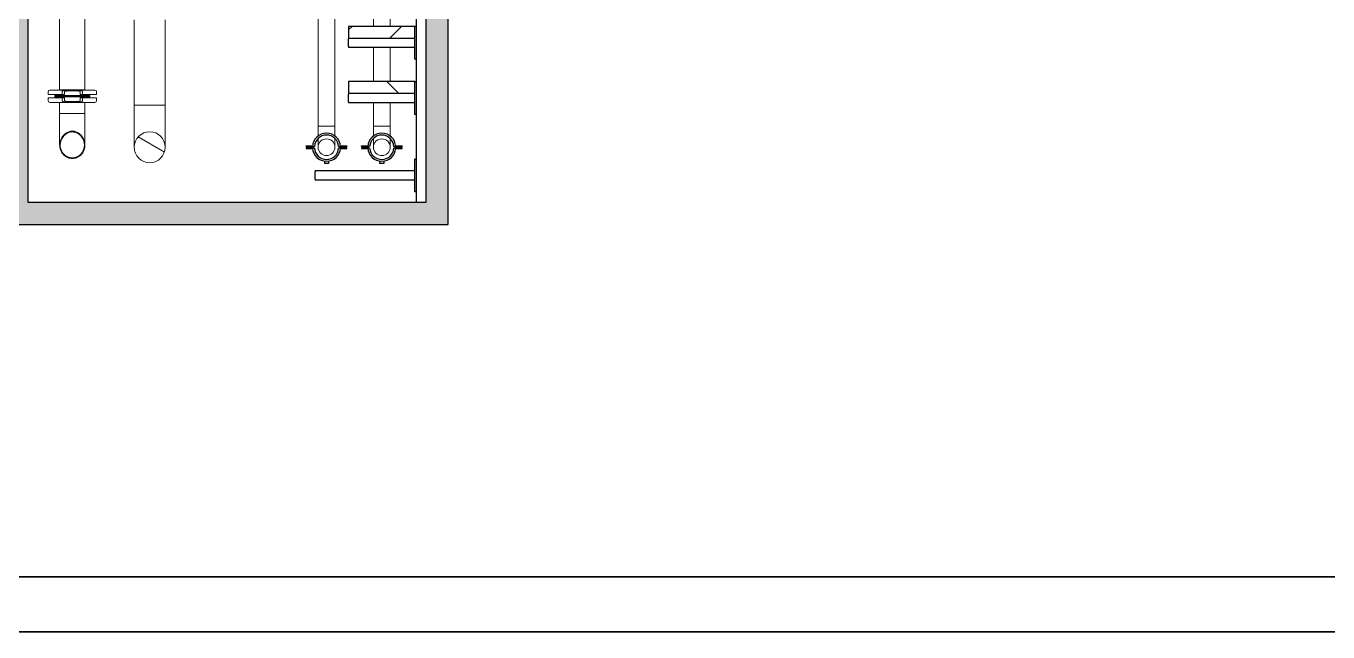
# Model space of a CAD drawing. Header units: millimetres. Extents: x 0 to 157650, y 0 to 89100.
# Drawn here: x 79231 to 96901, y 0 to 8226 of the extents above; entities that cross this region are included whole.
import ezdxf

# ---------------------------------------------------------------- set-up
doc = ezdxf.new("R2010")
doc.units = ezdxf.units.MM
doc.header["$LTSCALE"] = 150
doc.layers.get('0').update_dxf_attribs({"lineweight": 18})
for name, color, linetype, lineweight in [('Border', 7, 'Continuous', 35), ('Hatch', 7, 'Continuous', 18), ('Visible', 7, 'Continuous', 25)]:
    doc.layers.add(name, color=color, linetype=linetype, lineweight=lineweight)
doc.layers.add('P_Biomass (BM)', color=150, linetype='Continuous', lineweight=18, true_color=0x007fff)
doc.layers.add('P_Hot Water (HW)', color=1, linetype='Continuous', lineweight=18, true_color=0xff0000)
pattern_1 = [(60, (0, 0), (-412.4445, 238.1252), [])]
pattern_2 = [(120.0002, (0, 0), (-412.444, -238.1263), [])]
pattern_3 = [(135.0002, (0, 0), (-336.7584, -336.7608), [])]

# ---------------------------------------------------------------- blocks, each defined once
blk = doc.blocks.new('Borders Bigadan Border')
at = {"layer": 'Border'}
for p, q in [((20, 5), (1046, 5)), ((1051, 0), (0, 0))]:
    blk.add_line(p, q, dxfattribs=at)

msp = doc.modelspace()

# ---------------------------------------------------------------- hatches: boundary and pattern name
at = {"layer": 'Hatch'}
h = msp.add_hatch(dxfattribs=at)
h.set_pattern_fill('AR-CONC', color=256, scale=80.749152, angle=60, style=0)
h.set_pattern_definition([(110, (0, 0), (333.474, 476.2499), [60.562, -666.1805]), (55, (0, 0), (-582.0343, 206.6647), [48.4495, -532.9444]), (160.4514, (27.8, 39.7), (-248.5603, 682.9145), [51.4697, -566.1663]), (106.1842, (-139.86, 80.75), (546.6434, 679.5027), [90.843, -999.271]), (156.6356, (-94.3, 137.4), (-303.843, 1046.913), [77.2045, -849.25]), (51.1841, (-139.9, 80.75), (-303.843, 1046.913), [72.674, -799.417]), (81, (-64.5, 130.5), (522.5535, 254.866), [60.562, -666.1805]), (26, (-64.5, 130.5), (-408.8656, 462.929), [48.4495, -532.9444]), (131.4514, (-21, 151.73), (113.688, 717.795), [51.4697, -566.1663]), (97.49998, (0, 0), (-227.88585, 142.90806), [0, -526.4845, 0, -541.0193, 0, -534.9631]), (67.49998, (0, 0), (-169.602, 343.2088), [0, -308.4618, 0, -514.3721, 0, -203.8916]), (27.49998, (-90.04, -155.95), (231.3015, 364.19987), [0, -201.8729, 0, -629.8434, 0, -835.7537]), (17.5, (-130.4, -225.88), (165.4549, 448.2438), [0, -262.4347, 0, -418.2806, 0, -593.5063])])
h.paths.add_polyline_path([(84959, 9130), (84959, 9280), (84659, 9280), (84659, 5830), (79259, 5830), (79259, 9280), (78959, 9280), (78959, 9130), (72361, 9130), (72361, 8830), (72361, 8530), (78959, 8530), (78959, 5530), (84959, 5530), (84959, 8530), (91557, 8530), (91557, 9130)])
h = msp.add_hatch(dxfattribs=at)
h.set_pattern_fill('ANSI31', color=256, scale=3810, style=0)
h.set_pattern_definition([(45, (0, 0), (-336.7596, 336.7596), [])])
h.paths.add_polyline_path([(84507, 8221), (83607, 8221), (83607, 8062), (84507, 8062)])
h = msp.add_hatch(dxfattribs=at)
h.set_pattern_fill('ANSI31', color=256, scale=3810, angle=90.0002, style=0)
h.set_pattern_definition(pattern_3)
h.paths.add_polyline_path([(83607, 7312), (84507, 7312), (84507, 7471), (83607, 7471)])
h = msp.add_hatch(dxfattribs=at)
h.set_pattern_fill('ANSI31', color=256, scale=3810, angle=75.0002, style=0)
h.set_pattern_definition(pattern_2)
edge = h.paths.add_edge_path()
edge.add_line((79798, 7345), (79919, 7345))
edge.add_spline(control_points=[(79919, 7345), (79925, 7345), (79932, 7345), (79943, 7344), (79946, 7343), (79953, 7342), (79956, 7341), (79960, 7339), (79962, 7337), (79963, 7335), (79964, 7335), (79964, 7334), (79964, 7333), (79964, 7333)], knot_values=[8.775094, 8.775094, 8.775094, 8.775094, 9.414765, 9.414765, 9.734601, 9.734601, 10.054436, 10.054436, 10.238072, 10.238072, 10.290888, 10.290888, 10.334615, 10.334615, 10.334615, 10.334615], degree=3, periodic=0)
edge.add_line((79964, 7333), (79964, 7296))
edge.add_line((79964, 7296), (79996, 7296))
edge.add_line((79996, 7296), (79996, 7333))
edge.add_spline(control_points=[(79996, 7333), (79996, 7334), (79996, 7336), (79995, 7338), (79994, 7340), (79989, 7345), (79984, 7348), (79974, 7352), (79969, 7353), (79959, 7355), (79954, 7355), (79939, 7357), (79928, 7357), (79919, 7357)], knot_values=[4.599094, 4.599094, 4.599094, 4.599094, 4.72144, 4.72144, 4.872302, 4.872302, 5.422769, 5.422769, 5.89548, 5.89548, 6.368191, 6.368191, 7.313612, 7.313612, 7.313612, 7.313612], degree=3, periodic=0)
edge.add_line((79919, 7357), (79798, 7357))
edge.add_spline(control_points=[(79798, 7357), (79789, 7357), (79779, 7357), (79763, 7355), (79758, 7355), (79748, 7353), (79744, 7352), (79734, 7348), (79728, 7345), (79723, 7340), (79723, 7338), (79722, 7336), (79721, 7334), (79721, 7333)], knot_values=[11.082762, 11.082762, 11.082762, 11.082762, 12.028183, 12.028183, 12.500894, 12.500894, 12.973605, 12.973605, 13.524072, 13.524072, 13.674934, 13.674934, 13.797281, 13.797281, 13.797281, 13.797281], degree=3, periodic=0)
edge.add_line((79721, 7333), (79721, 7296))
edge.add_line((79721, 7296), (79753, 7296))
edge.add_line((79753, 7296), (79753, 7333))
edge.add_spline(control_points=[(79753, 7333), (79753, 7333), (79753, 7334), (79754, 7335), (79754, 7335), (79755, 7337), (79757, 7339), (79762, 7341), (79765, 7342), (79771, 7343), (79775, 7344), (79785, 7345), (79792, 7345), (79798, 7345)], knot_values=[3.444872, 3.444872, 3.444872, 3.444872, 3.488599, 3.488599, 3.541414, 3.541414, 3.72505, 3.72505, 4.044886, 4.044886, 4.364721, 4.364721, 5.004392, 5.004392, 5.004392, 5.004392], degree=3, periodic=0)
h = msp.add_hatch(dxfattribs=at)
h.set_pattern_fill('ANSI31', color=256, scale=3810, angle=15, style=0)
h.set_pattern_definition(pattern_1)
edge = h.paths.add_edge_path()
edge.add_line((79919, 7201), (79798, 7201))
edge.add_spline(control_points=[(79798, 7201), (79793, 7201), (79787, 7201), (79775, 7202), (79770, 7203), (79763, 7205), (79761, 7206), (79758, 7207), (79756, 7208), (79755, 7210), (79754, 7211), (79753, 7212), (79753, 7212), (79753, 7213)], knot_values=[8.749045, 8.749045, 8.749045, 8.749045, 9.288221, 9.288221, 9.827397, 9.827397, 9.994377, 9.994377, 10.161357, 10.161357, 10.238336, 10.238336, 10.29554, 10.29554, 10.29554, 10.29554], degree=3, periodic=0)
edge.add_line((79753, 7213), (79753, 7251))
edge.add_line((79753, 7251), (79721, 7251))
edge.add_line((79721, 7251), (79721, 7213))
edge.add_spline(control_points=[(79721, 7213), (79721, 7212), (79721, 7211), (79722, 7209), (79723, 7208), (79724, 7205), (79725, 7204), (79728, 7202), (79729, 7201), (79734, 7198), (79737, 7197), (79743, 7195), (79746, 7194), (79764, 7190), (79783, 7189), (79798, 7189)], knot_values=[4.586491, 4.586491, 4.586491, 4.586491, 4.681908, 4.681908, 4.791107, 4.791107, 4.957011, 4.957011, 5.122915, 5.122915, 5.425989, 5.425989, 5.729063, 5.729063, 7.288408, 7.288408, 7.288408, 7.288408], degree=3, periodic=0)
edge.add_line((79798, 7189), (79919, 7189))
edge.add_spline(control_points=[(79919, 7189), (79935, 7189), (79953, 7190), (79971, 7194), (79975, 7195), (79981, 7197), (79984, 7198), (79988, 7201), (79989, 7202), (79992, 7204), (79993, 7205), (79995, 7208), (79995, 7209), (79996, 7211), (79996, 7212), (79996, 7213)], knot_values=[11.057558, 11.057558, 11.057558, 11.057558, 12.616903, 12.616903, 12.919976, 12.919976, 13.22305, 13.22305, 13.388955, 13.388955, 13.554859, 13.554859, 13.664057, 13.664057, 13.759474, 13.759474, 13.759474, 13.759474], degree=3, periodic=0)
edge.add_line((79996, 7213), (79996, 7251))
edge.add_line((79996, 7251), (79964, 7251))
edge.add_line((79964, 7251), (79964, 7213))
edge.add_spline(control_points=[(79964, 7213), (79964, 7212), (79964, 7212), (79963, 7211), (79963, 7210), (79961, 7208), (79960, 7207), (79956, 7206), (79955, 7205), (79948, 7203), (79942, 7202), (79930, 7201), (79924, 7201), (79919, 7201)], knot_values=[3.431847, 3.431847, 3.431847, 3.431847, 3.489051, 3.489051, 3.56603, 3.56603, 3.73301, 3.73301, 3.89999, 3.89999, 4.439166, 4.439166, 4.978343, 4.978343, 4.978343, 4.978343], degree=3, periodic=0)
h = msp.add_hatch(dxfattribs=at)
h.set_pattern_fill('ANSI31', color=256, scale=3810, angle=90.0002, style=0)
h.set_pattern_definition(pattern_3)
edge = h.paths.add_edge_path()
edge.add_spline(control_points=[(79859, 6428), (79864, 6428), (79869, 6429), (79881, 6430), (79886, 6430), (79897, 6433), (79903, 6434), (79913, 6437), (79919, 6439), (79928, 6443), (79933, 6446), (79943, 6451), (79948, 6454), (79958, 6461), (79962, 6464), (79971, 6472), (79975, 6475), (79983, 6483), (79987, 6487), (79994, 6496), (79997, 6501), (80004, 6511), (80007, 6516), (80012, 6527), (80015, 6532), (80019, 6542), (80021, 6548), (80024, 6559), (80026, 6565), (80028, 6578), (80029, 6584), (80030, 6596), (80030, 6602), (80030, 6613), (80030, 6619), (80029, 6632), (80028, 6638), (80025, 6651), (80024, 6657), (80021, 6669), (80019, 6674), (80012, 6691), (80007, 6702), (79996, 6718), (79993, 6724), (79985, 6734), (79981, 6738), (79970, 6751), (79961, 6759), (79946, 6770), (79941, 6773), (79931, 6779), (79926, 6782), (79916, 6786), (79912, 6788), (79901, 6792), (79896, 6793), (79885, 6796), (79880, 6797), (79869, 6798), (79864, 6798), (79854, 6798), (79848, 6798), (79838, 6797), (79832, 6796), (79821, 6793), (79816, 6792), (79806, 6788), (79801, 6786), (79791, 6782), (79786, 6779), (79776, 6773), (79771, 6770), (79756, 6759), (79748, 6751), (79736, 6738), (79732, 6734), (79725, 6724), (79721, 6718), (79711, 6702), (79705, 6691), (79699, 6674), (79697, 6669), (79693, 6657), (79692, 6651), (79690, 6638), (79689, 6632), (79688, 6619), (79687, 6613), (79687, 6602), (79688, 6596), (79689, 6584), (79689, 6578), (79692, 6565), (79693, 6559), (79697, 6548), (79699, 6542), (79703, 6532), (79705, 6527), (79711, 6516), (79714, 6511), (79720, 6501), (79724, 6496), (79731, 6487), (79735, 6483), (79742, 6475), (79746, 6472), (79755, 6464), (79760, 6461), (79769, 6454), (79774, 6451), (79784, 6446), (79789, 6443), (79799, 6439), (79804, 6437), (79815, 6434), (79820, 6433), (79831, 6430), (79837, 6430), (79848, 6429), (79853, 6428), (79859, 6428)], knot_values=[0, 0, 0, 0, 0.522244, 0.522244, 1.044488, 1.044488, 1.566732, 1.566732, 2.088975, 2.088975, 2.619834, 2.619834, 3.150692, 3.150692, 3.68155, 3.68155, 4.212408, 4.212408, 4.75789, 4.75789, 5.303371, 5.303371, 5.848853, 5.848853, 6.394334, 6.394334, 6.962432, 6.962432, 7.53053, 7.53053, 8.098627, 8.098627, 8.666725, 8.666725, 9.248522, 9.248522, 9.830319, 9.830319, 10.412116, 10.412116, 10.993913, 10.993913, 12.160658, 12.160658, 12.74403, 12.74403, 13.327402, 13.327402, 14.434416, 14.434416, 14.987923, 14.987923, 15.541429, 15.541429, 16.047845, 16.047845, 16.554261, 16.554261, 17.060676, 17.060676, 17.567092, 17.567092, 18.073508, 18.073508, 18.579923, 18.579923, 19.086339, 19.086339, 19.592755, 19.592755, 20.146261, 20.146261, 20.699768, 20.699768, 21.806782, 21.806782, 22.390154, 22.390154, 22.973526, 22.973526, 24.140271, 24.140271, 24.722068, 24.722068, 25.303865, 25.303865, 25.885662, 25.885662, 26.467459, 26.467459, 27.035557, 27.035557, 27.603654, 27.603654, 28.171752, 28.171752, 28.739849, 28.739849, 29.285331, 29.285331, 29.830813, 29.830813, 30.376294, 30.376294, 30.921776, 30.921776, 31.452634, 31.452634, 31.983492, 31.983492, 32.51435, 32.51435, 33.045208, 33.045208, 33.567452, 33.567452, 34.089696, 34.089696, 34.61194, 34.61194, 35.134184, 35.134184, 35.134184, 35.134184], degree=3, periodic=0)
edge = h.paths.add_edge_path(flags=0)
edge.add_spline(control_points=[(79859, 6436), (79849, 6436), (79838, 6437), (79817, 6442), (79806, 6445), (79788, 6453), (79778, 6458), (79760, 6470), (79751, 6478), (79740, 6489), (79737, 6493), (79730, 6501), (79726, 6506), (79717, 6520), (79712, 6530), (79706, 6545), (79704, 6551), (79701, 6562), (79699, 6567), (79696, 6585), (79695, 6597), (79695, 6613), (79695, 6619), (79696, 6631), (79697, 6637), (79701, 6655), (79704, 6666), (79712, 6687), (79718, 6698), (79730, 6718), (79738, 6728), (79752, 6744), (79761, 6752), (79775, 6762), (79780, 6765), (79789, 6771), (79794, 6773), (79808, 6780), (79818, 6783), (79833, 6787), (79839, 6787), (79849, 6789), (79854, 6789), (79864, 6789), (79869, 6789), (79879, 6787), (79884, 6787), (79900, 6783), (79910, 6780), (79923, 6773), (79928, 6771), (79938, 6765), (79943, 6762), (79956, 6752), (79965, 6744), (79980, 6728), (79987, 6718), (80000, 6698), (80005, 6687), (80013, 6666), (80017, 6655), (80020, 6637), (80021, 6631), (80022, 6619), (80022, 6613), (80022, 6597), (80021, 6585), (80018, 6567), (80017, 6562), (80013, 6551), (80011, 6545), (80005, 6530), (80000, 6520), (79991, 6506), (79988, 6501), (79981, 6493), (79977, 6489), (79966, 6478), (79958, 6470), (79940, 6458), (79930, 6453), (79911, 6445), (79901, 6442), (79880, 6437), (79869, 6436), (79859, 6436)], knot_values=[0, 0, 0, 0, 0.996757, 0.996757, 1.993513, 1.993513, 3.007152, 3.007152, 4.020791, 4.020791, 4.541786, 4.541786, 5.06278, 5.06278, 6.104768, 6.104768, 6.647253, 6.647253, 7.189737, 7.189737, 8.274706, 8.274706, 8.829678, 8.829678, 9.384651, 9.384651, 10.494595, 10.494595, 11.604363, 11.604363, 12.714131, 12.714131, 13.767501, 13.767501, 14.294186, 14.294186, 14.82087, 14.82087, 15.789665, 15.789665, 16.274062, 16.274062, 16.75846, 16.75846, 17.242857, 17.242857, 17.727254, 17.727254, 18.696049, 18.696049, 19.222734, 19.222734, 19.749419, 19.749419, 20.802789, 20.802789, 21.912556, 21.912556, 23.022324, 23.022324, 24.132269, 24.132269, 24.687241, 24.687241, 25.242213, 25.242213, 26.327182, 26.327182, 26.869667, 26.869667, 27.412151, 27.412151, 28.45414, 28.45414, 28.975134, 28.975134, 29.496128, 29.496128, 30.509767, 30.509767, 31.523406, 31.523406, 32.520163, 32.520163, 33.51692, 33.51692, 33.51692, 33.51692], degree=3, periodic=0)
h = msp.add_hatch(dxfattribs=at)
h.set_pattern_fill('ANSI31', color=256, scale=3810, angle=105.0002, style=0)
h.set_pattern_definition([(150.00025, (0, 0), (-238.1232, -412.4456), [])])
edge = h.paths.add_edge_path()
edge.add_ellipse((80909, 6580), major_axis=(0, 210), ratio=1, start_angle=0, end_angle=360)
h = msp.add_hatch(dxfattribs=at)
h.set_pattern_fill('ANSI31', color=256, scale=3810, angle=15, style=0)
h.set_pattern_definition(pattern_1)
edge = h.paths.add_edge_path()
edge.add_ellipse((83309, 6580), major_axis=(0, 114), ratio=1, start_angle=0, end_angle=360)
h = msp.add_hatch(dxfattribs=at)
h.set_pattern_fill('ANSI31', color=256, scale=3810, angle=75.0002, style=0)
h.set_pattern_definition(pattern_2)
edge = h.paths.add_edge_path()
edge.add_ellipse((84059, 6580), major_axis=(0, 114), ratio=1, start_angle=0, end_angle=360)

# ---------------------------------------------------------------- linework, layer by layer
at = {"layer": 'P_Biomass (BM)'}
for p, q in [((79687, 7357), (79687, 18724)), ((80030, 7357), (80030, 18724)), ((80699, 7152), (80699, 8308)), ((81118, 7152), (81118, 8308)), ((79529, 7296), (79529, 7333)), ((79721, 7296), (79529, 7296)), ((79529, 7251), (79721, 7251)), ((79529, 7251), (79529, 7213)), ((79798, 7357), (79553, 7357)), ((80096, 7284), (79622, 7284)), ((79622, 7273), (79622, 7284)), ((79622, 7273), (80096, 7273)), ((79622, 7273), (79622, 7263)), ((80096, 7273), (79622, 7273)), ((79622, 7263), (80096, 7263)), ((80030, 7360), (79687, 7360)), ((79687, 7357), (79687, 7360)), ((79721, 7333), (79721, 7296)), ((79721, 7296), (79753, 7296)), ((79753, 7251), (79721, 7251)), ((79721, 7251), (79721, 7213)), ((79753, 7296), (79753, 7333)), ((79753, 7213), (79753, 7251)), ((79919, 7357), (79798, 7357)), ((79798, 7345), (79919, 7345)), ((80165, 7357), (79919, 7357)), ((79964, 7333), (79964, 7296)), ((79964, 7296), (79996, 7296)), ((79996, 7251), (79964, 7251)), ((79964, 7251), (79964, 7213)), ((79996, 7296), (79996, 7333)), ((80189, 7296), (79996, 7296)), ((79996, 7213), (79996, 7251)), ((79996, 7251), (80189, 7251)), ((80030, 7357), (80030, 7360)), ((80096, 7273), (80096, 7284)), ((80096, 7273), (80096, 7263)), ((80189, 7296), (80189, 7333)), ((80189, 7251), (80189, 7213)), ((79553, 7189), (79798, 7189)), ((79687, 7189), (79687, 7186)), ((79687, 7036), (79687, 7189)), ((79687, 7186), (80030, 7186)), ((79919, 7201), (79798, 7201)), ((79798, 7189), (79919, 7189)), ((79919, 7189), (80165, 7189)), ((80030, 7189), (80030, 7186)), ((80030, 7036), (80030, 7189)), ((81118, 7152), (80699, 7152)), ((81118, 7152), (80699, 7152)), ((80699, 7152), (80699, 6580)), ((81118, 6580), (81118, 7152)), ((80030, 7036), (79687, 7036)), ((80030, 7036), (79687, 7036)), ((79687, 7036), (79687, 6608)), ((80030, 6608), (80030, 7036))]:
    msp.add_line(p, q, dxfattribs=at)
msp.add_circle((80909, 6580), 210, dxfattribs=at)
for centre, radius, start, end in [((79553, 7333), 24, 90, 180), ((79656, 7305), 21, 205.3769, 270), ((79656, 7242), 21, 90, 154.6231), ((80061, 7305), 21, 270, 334.6231), ((80061, 7242), 21, 25.3769, 90), ((80165, 7333), 24, 0, 90), ((79553, 7213), 24, 180, 270), ((80165, 7213), 24, 270, 0)]:
    msp.add_arc(centre, radius, start, end, dxfattribs=at)
for points, knots in [([(79798, 7357), (79789, 7357), (79779, 7357), (79763, 7355), (79758, 7355), (79748, 7353), (79744, 7352), (79734, 7348), (79728, 7345), (79723, 7340), (79723, 7338), (79722, 7336), (79721, 7334), (79721, 7333)], [11.082762, 11.082762, 11.082762, 11.082762, 12.028183, 12.028183, 12.500894, 12.500894, 12.973605, 12.973605, 13.524072, 13.524072, 13.674934, 13.674934, 13.797281, 13.797281, 13.797281, 13.797281]), ([(79753, 7333), (79753, 7333), (79753, 7334), (79754, 7335), (79754, 7335), (79755, 7337), (79757, 7339), (79762, 7341), (79765, 7342), (79771, 7343), (79775, 7344), (79785, 7345), (79792, 7345), (79798, 7345)], [3.444872, 3.444872, 3.444872, 3.444872, 3.488599, 3.488599, 3.541414, 3.541414, 3.72505, 3.72505, 4.044886, 4.044886, 4.364721, 4.364721, 5.004392, 5.004392, 5.004392, 5.004392]), ([(79996, 7333), (79996, 7334), (79996, 7336), (79995, 7338), (79994, 7340), (79989, 7345), (79984, 7348), (79974, 7352), (79969, 7353), (79959, 7355), (79954, 7355), (79939, 7357), (79928, 7357), (79919, 7357)], [4.599094, 4.599094, 4.599094, 4.599094, 4.72144, 4.72144, 4.872302, 4.872302, 5.422769, 5.422769, 5.89548, 5.89548, 6.368191, 6.368191, 7.313612, 7.313612, 7.313612, 7.313612]), ([(79919, 7345), (79925, 7345), (79932, 7345), (79943, 7344), (79946, 7343), (79953, 7342), (79956, 7341), (79960, 7339), (79962, 7337), (79963, 7335), (79964, 7335), (79964, 7334), (79964, 7333), (79964, 7333)], [8.775094, 8.775094, 8.775094, 8.775094, 9.414765, 9.414765, 9.734601, 9.734601, 10.054436, 10.054436, 10.238072, 10.238072, 10.290888, 10.290888, 10.334615, 10.334615, 10.334615, 10.334615]), ([(79721, 7213), (79721, 7212), (79721, 7211), (79722, 7209), (79723, 7208), (79724, 7205), (79725, 7204), (79728, 7202), (79729, 7201), (79734, 7198), (79737, 7197), (79743, 7195), (79746, 7194), (79764, 7190), (79783, 7189), (79798, 7189)], [4.586491, 4.586491, 4.586491, 4.586491, 4.681908, 4.681908, 4.791107, 4.791107, 4.957011, 4.957011, 5.122915, 5.122915, 5.425989, 5.425989, 5.729063, 5.729063, 7.288408, 7.288408, 7.288408, 7.288408]), ([(79798, 7201), (79793, 7201), (79787, 7201), (79775, 7202), (79770, 7203), (79763, 7205), (79761, 7206), (79758, 7207), (79756, 7208), (79755, 7210), (79754, 7211), (79753, 7212), (79753, 7212), (79753, 7213)], [8.749045, 8.749045, 8.749045, 8.749045, 9.288221, 9.288221, 9.827397, 9.827397, 9.994377, 9.994377, 10.161357, 10.161357, 10.238336, 10.238336, 10.29554, 10.29554, 10.29554, 10.29554]), ([(79919, 7189), (79935, 7189), (79953, 7190), (79971, 7194), (79975, 7195), (79981, 7197), (79984, 7198), (79988, 7201), (79989, 7202), (79992, 7204), (79993, 7205), (79995, 7208), (79995, 7209), (79996, 7211), (79996, 7212), (79996, 7213)], [11.057558, 11.057558, 11.057558, 11.057558, 12.616903, 12.616903, 12.919976, 12.919976, 13.22305, 13.22305, 13.388955, 13.388955, 13.554859, 13.554859, 13.664057, 13.664057, 13.759474, 13.759474, 13.759474, 13.759474]), ([(79964, 7213), (79964, 7212), (79964, 7212), (79963, 7211), (79963, 7210), (79961, 7208), (79960, 7207), (79956, 7206), (79955, 7205), (79948, 7203), (79942, 7202), (79930, 7201), (79924, 7201), (79919, 7201)], [3.431847, 3.431847, 3.431847, 3.431847, 3.489051, 3.489051, 3.56603, 3.56603, 3.73301, 3.73301, 3.89999, 3.89999, 4.439166, 4.439166, 4.978343, 4.978343, 4.978343, 4.978343]), ([(79859, 6428), (79864, 6428), (79869, 6429), (79881, 6430), (79886, 6430), (79897, 6433), (79903, 6434), (79913, 6437), (79919, 6439), (79928, 6443), (79933, 6446), (79943, 6451), (79948, 6454), (79958, 6461), (79962, 6464), (79971, 6472), (79975, 6475), (79983, 6483), (79987, 6487), (79994, 6496), (79997, 6501), (80004, 6511), (80007, 6516), (80012, 6527), (80015, 6532), (80019, 6542), (80021, 6548), (80024, 6559), (80026, 6565), (80028, 6578), (80029, 6584), (80030, 6596), (80030, 6602), (80030, 6613), (80030, 6619), (80029, 6632), (80028, 6638), (80025, 6651), (80024, 6657), (80021, 6669), (80019, 6674), (80012, 6691), (80007, 6702), (79996, 6718), (79993, 6724), (79985, 6734), (79981, 6738), (79970, 6751), (79961, 6759), (79946, 6770), (79941, 6773), (79931, 6779), (79926, 6782), (79916, 6786), (79912, 6788), (79901, 6792), (79896, 6793), (79885, 6796), (79880, 6797), (79869, 6798), (79864, 6798), (79854, 6798), (79848, 6798), (79838, 6797), (79832, 6796), (79821, 6793), (79816, 6792), (79806, 6788), (79801, 6786), (79791, 6782), (79786, 6779), (79776, 6773), (79771, 6770), (79756, 6759), (79748, 6751), (79736, 6738), (79732, 6734), (79725, 6724), (79721, 6718), (79711, 6702), (79705, 6691), (79699, 6674), (79697, 6669), (79693, 6657), (79692, 6651), (79690, 6638), (79689, 6632), (79688, 6619), (79687, 6613), (79687, 6602), (79688, 6596), (79689, 6584), (79689, 6578), (79692, 6565), (79693, 6559), (79697, 6548), (79699, 6542), (79703, 6532), (79705, 6527), (79711, 6516), (79714, 6511), (79720, 6501), (79724, 6496), (79731, 6487), (79735, 6483), (79742, 6475), (79746, 6472), (79755, 6464), (79760, 6461), (79769, 6454), (79774, 6451), (79784, 6446), (79789, 6443), (79799, 6439), (79804, 6437), (79815, 6434), (79820, 6433), (79831, 6430), (79837, 6430), (79848, 6429), (79853, 6428), (79859, 6428)], [0, 0, 0, 0, 0.522244, 0.522244, 1.044488, 1.044488, 1.566732, 1.566732, 2.088975, 2.088975, 2.619834, 2.619834, 3.150692, 3.150692, 3.68155, 3.68155, 4.212408, 4.212408, 4.75789, 4.75789, 5.303371, 5.303371, 5.848853, 5.848853, 6.394334, 6.394334, 6.962432, 6.962432, 7.53053, 7.53053, 8.098627, 8.098627, 8.666725, 8.666725, 9.248522, 9.248522, 9.830319, 9.830319, 10.412116, 10.412116, 10.993913, 10.993913, 12.160658, 12.160658, 12.74403, 12.74403, 13.327402, 13.327402, 14.434416, 14.434416, 14.987923, 14.987923, 15.541429, 15.541429, 16.047845, 16.047845, 16.554261, 16.554261, 17.060676, 17.060676, 17.567092, 17.567092, 18.073508, 18.073508, 18.579923, 18.579923, 19.086339, 19.086339, 19.592755, 19.592755, 20.146261, 20.146261, 20.699768, 20.699768, 21.806782, 21.806782, 22.390154, 22.390154, 22.973526, 22.973526, 24.140271, 24.140271, 24.722068, 24.722068, 25.303865, 25.303865, 25.885662, 25.885662, 26.467459, 26.467459, 27.035557, 27.035557, 27.603654, 27.603654, 28.171752, 28.171752, 28.739849, 28.739849, 29.285331, 29.285331, 29.830813, 29.830813, 30.376294, 30.376294, 30.921776, 30.921776, 31.452634, 31.452634, 31.983492, 31.983492, 32.51435, 32.51435, 33.045208, 33.045208, 33.567452, 33.567452, 34.089696, 34.089696, 34.61194, 34.61194, 35.134184, 35.134184, 35.134184, 35.134184]), ([(79859, 6436), (79849, 6436), (79838, 6437), (79817, 6442), (79806, 6445), (79788, 6453), (79778, 6458), (79760, 6470), (79751, 6478), (79740, 6489), (79737, 6493), (79730, 6501), (79726, 6506), (79717, 6520), (79712, 6530), (79706, 6545), (79704, 6551), (79701, 6562), (79699, 6567), (79696, 6585), (79695, 6597), (79695, 6613), (79695, 6619), (79696, 6631), (79697, 6637), (79701, 6655), (79704, 6666), (79712, 6687), (79718, 6698), (79730, 6718), (79738, 6728), (79752, 6744), (79761, 6752), (79775, 6762), (79780, 6765), (79789, 6771), (79794, 6773), (79808, 6780), (79818, 6783), (79833, 6787), (79839, 6787), (79849, 6789), (79854, 6789), (79864, 6789), (79869, 6789), (79879, 6787), (79884, 6787), (79900, 6783), (79910, 6780), (79923, 6773), (79928, 6771), (79938, 6765), (79943, 6762), (79956, 6752), (79965, 6744), (79980, 6728), (79987, 6718), (80000, 6698), (80005, 6687), (80013, 6666), (80017, 6655), (80020, 6637), (80021, 6631), (80022, 6619), (80022, 6613), (80022, 6597), (80021, 6585), (80018, 6567), (80017, 6562), (80013, 6551), (80011, 6545), (80005, 6530), (80000, 6520), (79991, 6506), (79988, 6501), (79981, 6493), (79977, 6489), (79966, 6478), (79958, 6470), (79940, 6458), (79930, 6453), (79911, 6445), (79901, 6442), (79880, 6437), (79869, 6436), (79859, 6436)], [0, 0, 0, 0, 0.996757, 0.996757, 1.993513, 1.993513, 3.007152, 3.007152, 4.020791, 4.020791, 4.541786, 4.541786, 5.06278, 5.06278, 6.104768, 6.104768, 6.647253, 6.647253, 7.189737, 7.189737, 8.274706, 8.274706, 8.829678, 8.829678, 9.384651, 9.384651, 10.494595, 10.494595, 11.604363, 11.604363, 12.714131, 12.714131, 13.767501, 13.767501, 14.294186, 14.294186, 14.82087, 14.82087, 15.789665, 15.789665, 16.274062, 16.274062, 16.75846, 16.75846, 17.242857, 17.242857, 17.727254, 17.727254, 18.696049, 18.696049, 19.222734, 19.222734, 19.749419, 19.749419, 20.802789, 20.802789, 21.912556, 21.912556, 23.022324, 23.022324, 24.132269, 24.132269, 24.687241, 24.687241, 25.242213, 25.242213, 26.327182, 26.327182, 26.869667, 26.869667, 27.412151, 27.412151, 28.45414, 28.45414, 28.975134, 28.975134, 29.496128, 29.496128, 30.509767, 30.509767, 31.523406, 31.523406, 32.520163, 32.520163, 33.51692, 33.51692, 33.51692, 33.51692])]:
    msp.add_open_spline(points, degree=3, knots=knots, dxfattribs=at)
at = {"layer": 'P_Hot Water (HW)'}
for p, q in [((84173, 9090), (84173, 8221)), ((83945, 8898), (83945, 8221)), ((83195, 8785), (83195, 6865)), ((83423, 8785), (83423, 6865)), ((83945, 7935), (83945, 7471)), ((84173, 7935), (84173, 7471)), ((83945, 7185), (83945, 6865)), ((84173, 7185), (84173, 6865)), ((83195, 6865), (83423, 6865)), ((83423, 6865), (83195, 6865)), ((83195, 6865), (83195, 6733)), ((83423, 6733), (83423, 6865)), ((83945, 6865), (84173, 6865)), ((83945, 6865), (84173, 6865)), ((83945, 6865), (83945, 6733)), ((84173, 6733), (84173, 6865)), ((83195, 6699), (83195, 6580)), ((83423, 6580), (83423, 6699)), ((83945, 6699), (83945, 6580)), ((84173, 6580), (84173, 6699))]:
    msp.add_line(p, q, dxfattribs=at)
for centre in [(83309, 6580), (84059, 6580)]:
    msp.add_circle(centre, 114, dxfattribs=at)
at = {"layer": 'Visible', "color": 9, "true_color": 0xc0c0c0}
for p, q in [((79259, 5830), (79259, 9280)), ((84659, 9280), (84659, 5830)), ((84959, 5530), (84959, 8530)), ((84659, 5830), (79259, 5830)), ((78959, 5530), (84959, 5530))]:
    msp.add_line(p, q, dxfattribs=at)
at = {"layer": 'Visible'}
for p, q in [((84531, 8220), (84531, 9280)), ((84507, 8221), (83607, 8221)), ((83607, 8221), (83607, 8062)), ((84507, 8062), (84507, 8221)), ((84531, 8220), (84507, 8220)), ((84531, 7776), (84531, 8220)), ((83607, 8062), (83607, 8050)), ((83607, 8062), (84507, 8062)), ((83607, 7947), (83607, 8050)), ((84507, 7776), (84507, 8062)), ((83607, 7947), (83607, 7935)), ((84507, 7935), (83607, 7935)), ((84531, 7776), (84507, 7776)), ((84531, 7470), (84531, 7776)), ((84507, 7471), (83607, 7471)), ((83607, 7471), (83607, 7312)), ((84507, 7312), (84507, 7471)), ((84531, 7470), (84507, 7470)), ((84531, 7026), (84531, 7470)), ((83607, 7312), (83607, 7300)), ((83607, 7312), (84507, 7312)), ((83607, 7197), (83607, 7300)), ((84507, 7026), (84507, 7312)), ((83607, 7197), (83607, 7185)), ((84507, 7185), (83607, 7185)), ((84531, 7026), (84507, 7026)), ((84531, 6420), (84531, 7026)), ((83033, 6597), (83119, 6597)), ((83033, 6589), (83033, 6597)), ((83132, 6589), (83033, 6589)), ((83033, 6571), (83033, 6564)), ((83132, 6571), (83033, 6571)), ((83033, 6564), (83119, 6564)), ((83119, 6592), (83144, 6590)), ((83119, 6568), (83144, 6570)), ((83473, 6590), (83499, 6592)), ((83473, 6570), (83499, 6568)), ((83585, 6589), (83485, 6589)), ((83585, 6571), (83485, 6571)), ((83499, 6597), (83585, 6597)), ((83499, 6564), (83585, 6564)), ((83585, 6597), (83585, 6589)), ((83585, 6564), (83585, 6571)), ((83783, 6597), (83869, 6597)), ((83783, 6589), (83783, 6597)), ((83882, 6589), (83783, 6589)), ((83783, 6571), (83783, 6564)), ((83882, 6571), (83783, 6571)), ((83783, 6564), (83869, 6564)), ((83869, 6592), (83894, 6590)), ((83869, 6568), (83894, 6570)), ((84223, 6590), (84249, 6592)), ((84223, 6570), (84249, 6568)), ((84335, 6589), (84235, 6589)), ((84335, 6571), (84235, 6571)), ((84249, 6597), (84335, 6597)), ((84249, 6564), (84335, 6564)), ((84335, 6597), (84335, 6589)), ((84335, 6564), (84335, 6571)), ((83280, 6392), (83280, 6360)), ((83337, 6392), (83337, 6360)), ((84030, 6392), (84030, 6360)), ((84087, 6392), (84087, 6360)), ((84531, 6420), (84507, 6420)), ((84507, 5976), (84507, 6420)), ((84531, 5976), (84531, 6420)), ((84507, 6262), (83157, 6262)), ((83157, 6262), (83157, 6250)), ((83157, 6147), (83157, 6250)), ((83337, 6360), (83280, 6360)), ((84087, 6360), (84030, 6360)), ((83157, 6147), (83157, 6135)), ((84507, 6135), (83157, 6135)), ((84531, 5976), (84507, 5976)), ((84531, 5830), (84531, 5976))]:
    msp.add_line(p, q, dxfattribs=at)
for centre, radius, start, end in [((83309, 6580), 190, 3.6004, 176.3996), ((83309, 6580), 165, 3.6004, 176.3996), ((84059, 6580), 190, 3.6004, 176.3996), ((84059, 6580), 165, 3.6004, 176.3996), ((83309, 6580), 190, 183.6004, 356.3996), ((83309, 6580), 177, 176.3996, 177.0854), ((83309, 6580), 177, 182.9146, 183.6004), ((83309, 6580), 165, 183.6004, 356.3996), ((83309, 6580), 177, 2.9146, 3.6004), ((83309, 6580), 177, 356.3996, 357.0854), ((84059, 6580), 190, 183.6004, 356.3996), ((84059, 6580), 177, 176.3996, 177.0854), ((84059, 6580), 177, 182.9146, 183.6004), ((84059, 6580), 165, 183.6004, 356.3996), ((84059, 6580), 177, 2.9146, 3.6004), ((84059, 6580), 177, 356.3996, 357.0854)]:
    msp.add_arc(centre, radius, start, end, dxfattribs=at)

# ---------------------------------------------------------------- block references
at = {"xscale": 150, "yscale": 150, "zscale": 150}
msp.add_blockref('Borders Bigadan Border', (0, 0), dxfattribs=at)

doc.saveas('drawing.dxf')
